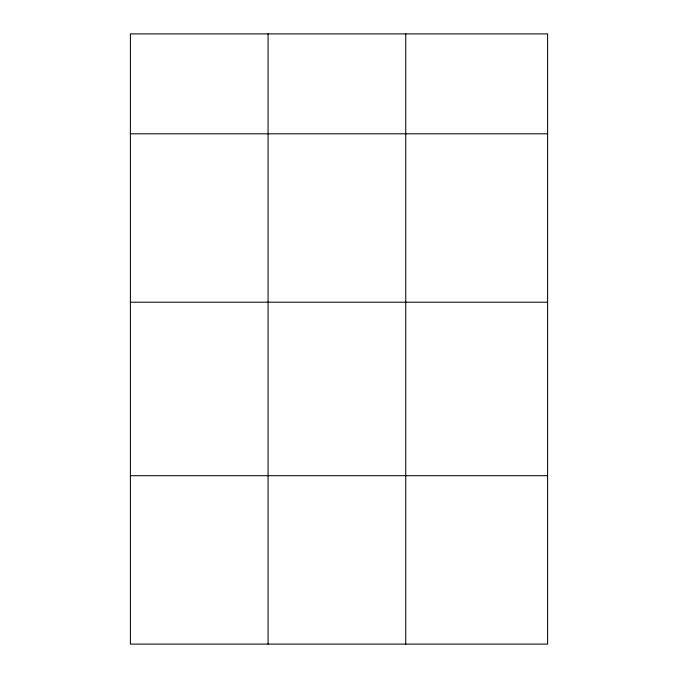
<?xml version="1.0" encoding="UTF-8"?>
<svg xmlns="http://www.w3.org/2000/svg" width="678" height="678" viewBox="0 0 678 678"><rect width="100%" height="100%" fill="white"/><g stroke="black" fill="none" stroke-linecap="round" stroke-linejoin="round"><path stroke-width="1.02" d="M547.604 302.202L547.604 33.9L130.396 33.9L130.396 644.1L547.604 644.1L547.604 302.202L130.396 302.202M130.396 133.812L547.604 133.812M130.396 475.702L547.604 475.702M405.749 33.9L405.749 644.1M268.073 33.9L268.073 644.1"/></g></svg>
